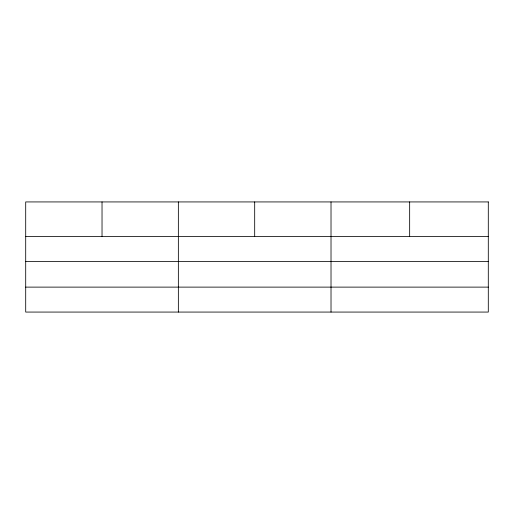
<?xml version="1.0" encoding="UTF-8"?>
<svg xmlns="http://www.w3.org/2000/svg" width="514" height="514" viewBox="0 0 514 514"><rect width="100%" height="100%" fill="white"/><g stroke="black" fill="none" stroke-linecap="round" stroke-linejoin="round"><path stroke-width="0.77" d="M25.7 236.479L488.3 236.479M25.7 261.42L488.3 261.42M25.7 287.12L488.3 287.12M409.658 201.931L409.658 236.479M331.016 201.931L331.016 312.069M254.687 201.931L254.687 236.479M178.358 201.931L178.358 312.069M102.029 201.931L102.029 236.479M488.3 201.931L25.7 201.931L25.7 312.069L488.3 312.069L488.3 201.931"/></g></svg>
